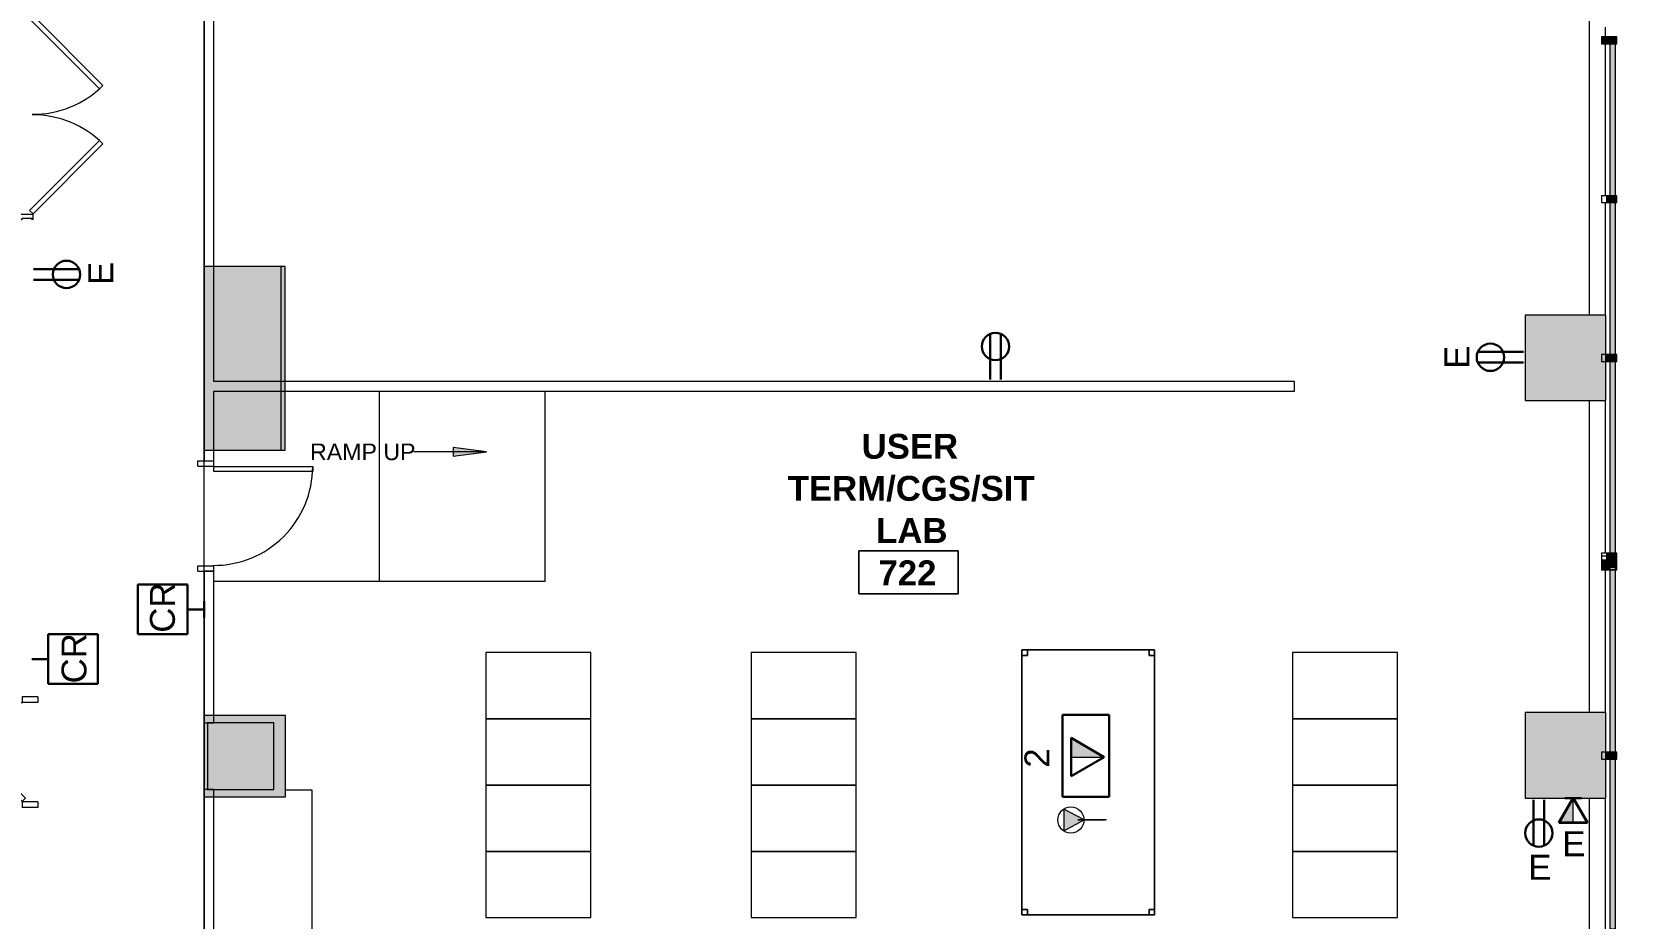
# Model space of a CAD drawing. Header units: inches. Extents: x 385 to 2249, y -1773 to -36.
# Drawn here: x 1616 to 2195, y -1368 to -1047 of the extents above; entities that cross this region are included whole.
import ezdxf

# ---------------------------------------------------------------- set-up
doc = ezdxf.new("R2010")
doc.units = ezdxf.units.IN
doc.header["$MEASUREMENT"] = 0
for name, color, linetype, lineweight in [('A-ANNO-NOTE', 131, 'Continuous', 30), ('A-AREA-IDEN', 2, 'Continuous', 9), ('A-COLS', 52, 'Continuous', 13), ('A-DETL', 90, 'Continuous', 9), ('A-DETL-THIN', 151, 'Continuous', 9), ('A-DOOR', 31, 'Continuous', 13), ('A-DOOR-FRAM', 31, 'Continuous', 20), ('A-GENM', 13, 'Continuous', 9), ('A-GLAZ-CURT', 52, 'Continuous', 13), ('A-GLAZ-CWMG', 51, 'Continuous', 13), ('A-WALL', 113, 'Continuous', 13), ('G-ANNO-TEXT', 231, 'Continuous', 9), ('I-FURN', 30, 'Continuous', 9), ('I-WALL', 2, 'Continuous', 13)]:
    doc.layers.add(name, color=color, linetype=linetype, lineweight=lineweight)
doc.styles.add('Swis721 Lt BT', font='swissl.ttf', dxfattribs={"height": 9})
doc.styles.add('Swis721 Lt BT_1', font='swissl.ttf', dxfattribs={"height": 6})
doc.styles.add('Swis721 Lt BT_B', font='', dxfattribs={"height": 9})
doc.styles.get('Swis721 Lt BT_B').set_extended_font_data('Swis721 Lt BT', bold=True)

# ---------------------------------------------------------------- blocks, each defined once
blk = doc.blocks.new('System Panel - Glazed 2-5104492-Level 7 POWER _ SIGNAL')
at = {"layer": 'A-GLAZ-CURT', "lineweight": 9}
blk.add_hatch(color=7, dxfattribs=at).paths.add_polyline_path([(30.75, 0.25), (30.75, 2.25), (-30.75, 2.25), (-30.75, 0.25), (-12.1, 0.25)], flags=0)
at = {"layer": 'A-GLAZ-CURT', "color": 8, "lineweight": 20}
for p, q in [((30.75, 2.25), (-30.75, 2.25)), ((-30.75, 2.25), (-30.75, 0.25)), ((-30.75, 0.25), (30.75, 0.25)), ((30.75, 0.25), (30.75, 2.25))]:
    blk.add_line(p, q, dxfattribs=at)
blk = doc.blocks.new('System Panel - Glazed 2-5439381-Level 7 POWER _ SIGNAL')
at = {"layer": 'A-GLAZ-CURT', "color": 8, "lineweight": 20}
for p, q in [((33, 2.25), (-33, 2.25)), ((-33, 2.25), (-33, 0.25)), ((-33, 0.25), (33, 0.25)), ((33, 0.25), (33, 2.25))]:
    blk.add_line(p, q, dxfattribs=at)
blk = doc.blocks.new('Rectangular Mullion - 2_5_ x 5_ rectangular-5103978-Level 7 POWER _ SIGNAL')
at = {"layer": 'A-GLAZ-CWMG', "lineweight": 9}
blk.add_hatch(color=7, dxfattribs=at).paths.add_polyline_path([(0, -2.25), (0, -2.75), (-2.5, -2.75), (-2.5, 1.2), (0, 1.2), (0, -0.25)], flags=0)
at = {"layer": 'A-GLAZ-CWMG', "color": 8, "lineweight": 20}
for p, q in [((-2.5, 2.75), (0, 2.75)), ((-2.5, -2.75), (-2.5, 2.75)), ((0, 2.75), (0, -2.75)), ((0, -2.75), (-2.5, -2.75))]:
    blk.add_line(p, q, dxfattribs=at)
blk = doc.blocks.new('Rectangular Mullion - 2_5_ x 5_ rectangular-5103979-Level 7 POWER _ SIGNAL')
at = {"layer": 'A-GLAZ-CWMG', "lineweight": 9}
h = blk.add_hatch(color=7, dxfattribs=at)
h.paths.add_polyline_path([(-2.5, 2.75), (-2.5, -0.25), (-1.5, -0.25), (-1.5, 2.75)], flags=0)
h.paths.add_polyline_path([(-2.5, -2.75), (-1.5, -2.75), (-1.5, -2.25), (-2.5, -2.25)], flags=0)
at = {"layer": 'A-GLAZ-CWMG', "color": 8, "lineweight": 20}
for p, q in [((0, 2.75), (-2.5, 2.75)), ((-2.5, 2.75), (-2.5, -2.75)), ((0, -2.75), (0, 2.75)), ((-2.5, -2.75), (0, -2.75))]:
    blk.add_line(p, q, dxfattribs=at)
blk = doc.blocks.new('System Panel - Glazed 2-5104264-Level 7 POWER _ SIGNAL')
at = {"layer": 'A-GLAZ-CURT', "color": 8, "lineweight": 20}
for p, q in [((34.75, 2.25), (-34.75, 2.25)), ((-34.75, 2.25), (-34.75, 0.25)), ((-34.75, 0.25), (34.75, 0.25)), ((34.75, 0.25), (34.75, 2.25))]:
    blk.add_line(p, q, dxfattribs=at)
blk = doc.blocks.new('System Panel - Glazed 2-5104198-Level 7 POWER _ SIGNAL')
at = {"layer": 'A-GLAZ-CURT', "lineweight": 9}
blk.add_hatch(color=7, dxfattribs=at).paths.add_polyline_path([(27.5, 2.25), (-27.5, 2.25), (-27.5, 0.25), (27.5, 0.25)], flags=0)
at = {"layer": 'A-GLAZ-CURT', "color": 8, "lineweight": 20}
for p, q in [((27.5, 2.25), (-27.5, 2.25)), ((-27.5, 2.25), (-27.5, 0.25)), ((-27.5, 0.25), (27.5, 0.25)), ((27.5, 0.25), (27.5, 2.25))]:
    blk.add_line(p, q, dxfattribs=at)
blk = doc.blocks.new('System Panel - Glazed 2-5376062-Level 7 POWER _ SIGNAL')
at = {"layer": 'A-GLAZ-CURT', "lineweight": 9}
blk.add_hatch(color=7, dxfattribs=at).paths.add_polyline_path([(27.52, 2.25), (-27.52, 2.25), (-27.52, 0.25), (27.52, 0.25)], flags=0)
at = {"layer": 'A-GLAZ-CURT', "color": 8, "lineweight": 20}
for p, q in [((27.52, 2.25), (-27.52, 2.25)), ((-27.52, 2.25), (-27.52, 0.25)), ((-27.52, 0.25), (27.52, 0.25)), ((27.52, 0.25), (27.52, 2.25))]:
    blk.add_line(p, q, dxfattribs=at)
blk = doc.blocks.new('Double Flush - Int-F-WDMF-72_ x 84_-5088148-Level 7 POWER _ SIGNAL')
at = {"layer": 'A-DOOR', "color": 8, "lineweight": 20}
for p, q in [((-34.67, -1.01), (-35.91, -2.25)), ((-35.91, -2.25), (-10.58, -27.57)), ((-9.35, -26.34), (-34.67, -1.01)), ((9.35, -26.34), (34.67, -1.01)), ((35.91, -2.25), (10.58, -27.57)), ((34.67, -1.01), (35.91, -2.25)), ((-10.58, -27.57), (-9.35, -26.34)), ((10.58, -27.57), (9.35, -26.34))]:
    blk.add_line(p, q, dxfattribs=at)
at = {"layer": 'A-DOOR', "lineweight": 9}
for centre, start, end in [((-35.91, -2.25), 315, 0.5), ((35.91, -2.25), 179.5, 225)]:
    blk.add_arc(centre, 35.81, start, end, dxfattribs=at)
at = {"layer": 'A-DOOR-FRAM', "color": 8}
for p, q in [((-38, 2.25), (-38, 1.75)), ((-38, 2.25), (-36, 2.25)), ((-38, 1.75), (-37.5, 1.75)), ((-37.5, 1.75), (-37.5, -1.75)), ((-36, 2.25), (-36, -2.25)), ((36, 2.25), (36, -2.25)), ((36, 2.25), (38, 2.25)), ((37.5, 1.75), (37.5, -1.75)), ((37.5, 1.75), (38, 1.75)), ((38, 2.25), (38, 1.75)), ((-38, -2.25), (-38, -1.75)), ((-38, -1.75), (-37.5, -1.75)), ((-38, -2.25), (-36, -2.25)), ((36, -2.25), (38, -2.25)), ((37.5, -1.75), (38, -1.75)), ((38, -2.25), (38, -1.75))]:
    blk.add_line(p, q, dxfattribs=at)
blk = doc.blocks.new('Columns 7 - Columns 4-5093325-Level 7 POWER _ SIGNAL')
at = {"layer": 'A-COLS', "lineweight": 9}
blk.add_hatch(color=7, dxfattribs=at).paths.add_polyline_path([(1371.07, -861.58), (1391.62, -798.33), (1391.56, -798.31), (1371.01, -861.55)], flags=0)
at = {"layer": 'A-COLS', "color": 8, "lineweight": 20}
for p, q in [((1391.56, -798.31), (1371.01, -861.55)), ((1418.11, -806.94), (1391.56, -798.31)), ((1397.56, -870.18), (1418.11, -806.94)), ((1371.01, -861.55), (1397.56, -870.18))]:
    blk.add_line(p, q, dxfattribs=at)
blk = doc.blocks.new('Columns 8 - Columns 4-5093461-Level 7 POWER _ SIGNAL')
at = {"layer": 'A-COLS', "color": 8, "lineweight": 20}
for p, q in [((1386.23, -818.86), (1378.78, -841.8)), ((1409.08, -826.28), (1386.23, -818.86)), ((1401.62, -849.22), (1409.08, -826.28)), ((1378.78, -841.8), (1401.62, -849.22))]:
    blk.add_line(p, q, dxfattribs=at)
blk = doc.blocks.new('Columns 11 - Columns 4-5094275-Level 7 POWER _ SIGNAL')
at = {"layer": 'A-COLS', "lineweight": 9}
blk.add_hatch(color=7, dxfattribs=at).paths.add_polyline_path([(2185.49, -1180.35), (2185.49, -1149.41), (2156.29, -1149.41), (2156.29, -1180.35), (2185.37, -1180.35)], flags=0)
at = {"layer": 'A-COLS', "color": 8, "lineweight": 20}
for p, q in [((2185.49, -1149.41), (2156.29, -1149.41)), ((2156.29, -1149.41), (2156.29, -1180.35)), ((2185.49, -1180.35), (2185.49, -1149.41)), ((2156.29, -1180.35), (2185.49, -1180.35))]:
    blk.add_line(p, q, dxfattribs=at)
blk = doc.blocks.new('Walls 60 - Walls 3-5097482-Level 7 POWER _ SIGNAL')
at = {"layer": 'A-WALL', "lineweight": 9}
for p, q in [((53.56, -1081.11), (53.56, -1361.88)), ((59.48, -1261.07), (59.48, -1257.57)), ((59.48, -1318.61), (59.48, -1263.57)), ((59.48, -1361.88), (59.48, -1321.11)), ((53.56, -1392.82), (53.56, -1505.78)), ((59.48, -1448.11), (59.48, -1392.82)), ((59.48, -1505.78), (59.48, -1454.11)), ((53.56, -1536.77), (53.56, -1697.7)), ((59.48, -1584.11), (59.48, -1536.77))]:
    blk.add_line(p, q, dxfattribs=at)
blk = doc.blocks.new('Single Flush - OTJ_SOLIDFLUSH_ALUM-5070093-Level 7 POWER _ SIGNAL')
at = {"layer": 'A-DOOR', "color": 8, "lineweight": 20}
for p, q in [((-8.65, -25.84), (16.67, -0.51)), ((17.91, -1.75), (-7.42, -27.07)), ((16.67, -0.51), (17.91, -1.75)), ((-7.42, -27.07), (-8.65, -25.84))]:
    blk.add_line(p, q, dxfattribs=at)
at = {"layer": 'A-DOOR', "lineweight": 9}
blk.add_arc((17.91, -1.75), 35.81, 179.5, 225, dxfattribs=at)
at = {"layer": 'A-DOOR-FRAM', "color": 8}
for p, q in [((-20, 4), (-20, -1.75)), ((-20, 4), (-18, 4)), ((-18, 4), (-18, -1.75)), ((18, 4), (18, -1.75)), ((18, 4), (20, 4)), ((20, 4), (20, -1.75)), ((-20, -1.75), (-18, -1.75)), ((18, -1.75), (20, -1.75))]:
    blk.add_line(p, q, dxfattribs=at)
blk = doc.blocks.new('Single Flush - OTJ_SOLIDFLUSH_ALUM-5770997-Level 7 POWER _ SIGNAL')
at = {"layer": 'A-DOOR', "lineweight": 20}
for p, q in [((16.15625, -1.75), (17.90625, -1.75)), ((16.15625, -37.5625), (16.15625, -1.75)), ((17.90625, -1.75), (17.90625, -37.5625)), ((17.90625, -37.5625), (16.15625, -37.5625))]:
    blk.add_line(p, q, dxfattribs=at)
at = {"layer": 'A-DOOR', "lineweight": 9}
blk.add_arc((17.90625, -1.75), 35.8125, 179.5, 270, dxfattribs=at)
at = {"layer": 'A-DOOR-FRAM'}
for p, q in [((-20, 4), (-20, -1.75)), ((-20, 4), (-18, 4)), ((-18, 4), (-18, -1.75)), ((18.000004, 4), (18.000004, -1.75)), ((18.000004, 4), (20.000004, 4)), ((20.000004, 4), (20.000004, -1.75)), ((-20, -1.75), (-18, -1.75)), ((18.000004, -1.75), (20.000004, -1.75))]:
    blk.add_line(p, q, dxfattribs=at)
blk = doc.blocks.new('Rectangular Table - Rectangular Table-5809072-Level 7 POWER _ SIGNAL')
at = {"layer": 'I-FURN'}
for p, q in [((-46, 24), (-48, 24)), ((-48, 24), (-48, 22)), ((-48, 22), (-48, 24)), ((-48, 24), (-46, 24)), ((48, 24), (-48, 24)), ((-48, 24), (-48, -24)), ((-48, -24), (-48, 24)), ((-48, 24), (48, 24)), ((-46, 22), (-46, 24)), ((-46, 24), (-46, 22)), ((46, 24), (46, 22)), ((48, 24), (46, 24)), ((46, 24), (48, 24)), ((46, 22), (46, 24)), ((48, 22), (48, 24)), ((48, 24), (48, 22)), ((48, -24), (48, 24)), ((48, 24), (48, -24)), ((-48, 22), (-46, 22)), ((-46, 22), (-48, 22)), ((46, 22), (48, 22)), ((48, 22), (46, 22)), ((-46, -22), (-48, -22)), ((-48, -22), (-48, -24)), ((-48, -24), (-48, -22)), ((-48, -22), (-46, -22)), ((-46, -24), (-46, -22)), ((-46, -22), (-46, -24)), ((48, -22), (46, -22)), ((46, -22), (46, -24)), ((46, -24), (46, -22)), ((46, -22), (48, -22)), ((48, -24), (48, -22)), ((48, -22), (48, -24)), ((-48, -24), (-46, -24)), ((-46, -24), (-48, -24)), ((-48, -24), (48, -24)), ((48, -24), (-48, -24)), ((46, -24), (48, -24)), ((48, -24), (46, -24))]:
    blk.add_line(p, q, dxfattribs=at)
blk = doc.blocks.new('RACKS1 - RACKS-5501880-Level 7 POWER _ SIGNAL')
at = {"layer": 'A-GENM', "lineweight": 20}
for p, q in [((1823.09, -1271.86), (1785.09, -1271.86)), ((1785.09, -1271.86), (1785.09, -1295.86)), ((1823.09, -1295.86), (1823.09, -1271.86)), ((1785.09, -1295.86), (1823.09, -1295.86))]:
    blk.add_line(p, q, dxfattribs=at)
blk = doc.blocks.new('Casework 22 - Casework 12-5502492-Level 7 POWER _ SIGNAL')
at = {"layer": 'A-GENM'}
for p, q in [((1717.13, -1321.4), (1707.38, -1321.4)), ((1717.13, -1381.4), (1717.13, -1321.4)), ((1681.47, -1381.4), (1717.13, -1381.4))]:
    blk.add_line(p, q, dxfattribs=at)
blk = doc.blocks.new('System Panel - Glazed 2-5530920-Level 7 POWER _ SIGNAL')
at = {"layer": 'A-GLAZ-CURT', "lineweight": 9}
blk.add_hatch(color=7, dxfattribs=at).paths.add_polyline_path([(33.5, 2.25), (-33.5, 2.25), (-33.5, 0.25), (33.5, 0.25)], flags=0)
at = {"layer": 'A-GLAZ-CURT', "color": 8, "lineweight": 20}
for p, q in [((33.5, 2.25), (-33.5, 2.25)), ((-33.5, 2.25), (-33.5, 0.25)), ((-33.5, 0.25), (33.5, 0.25)), ((33.5, 0.25), (33.5, 2.25))]:
    blk.add_line(p, q, dxfattribs=at)
blk = doc.blocks.new('Rectangular Mullion - 2_5_ x 5_ rectangular-V82-Level 7 POWER _ SIGNAL')
at = {"layer": 'A-GLAZ-CWMG', "lineweight": 9}
blk.add_hatch(color=7, dxfattribs=at).paths.add_polyline_path([(-2.5, 2.75), (-2.5, -2.75), (0, -2.75), (0, 2.75)], flags=0)
at = {"layer": 'A-GLAZ-CWMG', "color": 8, "lineweight": 20}
for p, q in [((0, 2.75), (-2.5, 2.75)), ((-2.5, 2.75), (-2.5, -2.75)), ((0, -2.75), (0, 2.75)), ((-2.5, -2.75), (0, -2.75))]:
    blk.add_line(p, q, dxfattribs=at)
blk = doc.blocks.new('System Panel - Glazed 2-5530922-Level 7 POWER _ SIGNAL')
at = {"layer": 'A-GLAZ-CURT', "lineweight": 9}
blk.add_hatch(color=7, dxfattribs=at).paths.add_polyline_path([(35.25, 2.25), (-35.25, 2.25), (-35.25, 0.25), (35.25, 0.25)], flags=0)
at = {"layer": 'A-GLAZ-CURT', "color": 8, "lineweight": 20}
for p, q in [((35.25, 2.25), (-35.25, 2.25)), ((-35.25, 2.25), (-35.25, 0.25)), ((-35.25, 0.25), (35.25, 0.25)), ((35.25, 0.25), (35.25, 2.25))]:
    blk.add_line(p, q, dxfattribs=at)
blk = doc.blocks.new('Rectangular Mullion - 2_5_ x 5_ rectangular-V83-Level 7 POWER _ SIGNAL')
at = {"layer": 'A-GLAZ-CWMG', "color": 8, "lineweight": 20}
for p, q in [((-2.5, 2.75), (0, 2.75)), ((-2.5, -2.75), (-2.5, 2.75)), ((0, 2.75), (0, -2.75)), ((0, -2.75), (-2.5, -2.75))]:
    blk.add_line(p, q, dxfattribs=at)
blk = doc.blocks.new('Columns 49 - Columns 4-5528550-Level 7 POWER _ SIGNAL')
at = {"layer": 'A-COLS', "lineweight": 9}
blk.add_hatch(color=7, dxfattribs=at).paths.add_polyline_path([(1374.04, -862.54), (1398.99, -870.65), (1419.54, -807.4), (1391.62, -798.33), (1371.07, -861.58)], flags=0)
at = {"layer": 'A-COLS', "color": 8, "lineweight": 20}
for p, q in [((1391.62, -798.33), (1371.07, -861.58)), ((1419.54, -807.4), (1391.62, -798.33)), ((1398.99, -870.65), (1419.54, -807.4)), ((1371.07, -861.58), (1398.99, -870.65))]:
    blk.add_line(p, q, dxfattribs=at)
blk = doc.blocks.new('Columns 50 - Columns 4-5528562-Level 7 POWER _ SIGNAL')
at = {"layer": 'A-COLS', "lineweight": 9}
blk.add_hatch(color=7, dxfattribs=at).paths.add_polyline_path([(1379.77, -844.92), (1404.73, -853.04), (1413.82, -825.01), (1385.87, -815.93), (1376.8, -843.96)], flags=0)
at = {"layer": 'A-COLS', "color": 8, "lineweight": 20}
for p, q in [((1385.87, -815.93), (1376.76, -843.95)), ((1413.84, -825.02), (1385.87, -815.93)), ((1404.73, -853.04), (1413.84, -825.02)), ((1376.76, -843.95), (1404.73, -853.04))]:
    blk.add_line(p, q, dxfattribs=at)
blk = doc.blocks.new('Columns 54 - Columns 4-5528630-Level 7 POWER _ SIGNAL')
at = {"layer": 'A-COLS', "lineweight": 9}
blk.add_hatch(color=7, dxfattribs=at).paths.add_polyline_path([(1400.14, -853.62), (1405.87, -855.49), (1415.45, -826.02), (1387.68, -816.99), (1378.11, -846.46)], flags=0)
at = {"layer": 'A-COLS', "color": 8, "lineweight": 20}
for p, q in [((1387.68, -816.99), (1378.11, -846.46)), ((1415.45, -826.02), (1387.68, -816.99)), ((1405.87, -855.49), (1415.45, -826.02)), ((1378.11, -846.46), (1405.87, -855.49))]:
    blk.add_line(p, q, dxfattribs=at)
blk = doc.blocks.new('RACKS112 - RACKS-5895299-Level 7 POWER _ SIGNAL')
at = {"layer": 'A-GENM', "lineweight": 20}
for p, q in [((1823.09, -1271.86), (1785.09, -1271.86)), ((1785.09, -1271.86), (1785.09, -1295.86)), ((1823.09, -1295.86), (1823.09, -1271.86)), ((1785.09, -1295.86), (1823.09, -1295.86))]:
    blk.add_line(p, q, dxfattribs=at)
blk = doc.blocks.new('RACKS113 - RACKS-5895317-Level 7 POWER _ SIGNAL')
at = {"layer": 'A-GENM', "lineweight": 20}
for p, q in [((1823.09, -1271.86), (1785.09, -1271.86)), ((1785.09, -1271.86), (1785.09, -1295.86)), ((1823.09, -1295.86), (1823.09, -1271.86)), ((1785.09, -1295.86), (1823.09, -1295.86))]:
    blk.add_line(p, q, dxfattribs=at)
blk = doc.blocks.new('RACKS114 - RACKS-5895335-Level 7 POWER _ SIGNAL')
at = {"layer": 'A-GENM', "lineweight": 20}
for p, q in [((1823.09, -1271.86), (1785.09, -1271.86)), ((1785.09, -1271.86), (1785.09, -1295.86)), ((1823.09, -1295.86), (1823.09, -1271.86)), ((1785.09, -1295.86), (1823.09, -1295.86))]:
    blk.add_line(p, q, dxfattribs=at)
blk = doc.blocks.new('RACKS2 - RACKS-5895671-Level 7 POWER _ SIGNAL')
at = {"layer": 'A-GENM', "lineweight": 20}
for p, q in [((1823.09, -1271.86), (1785.09, -1271.86)), ((1785.09, -1271.86), (1785.09, -1295.86)), ((1823.09, -1295.86), (1823.09, -1271.86)), ((1785.09, -1295.86), (1823.09, -1295.86))]:
    blk.add_line(p, q, dxfattribs=at)
blk = doc.blocks.new('RACKS3 - RACKS-5895683-Level 7 POWER _ SIGNAL')
at = {"layer": 'A-GENM', "lineweight": 20}
for p, q in [((1823.09, -1271.86), (1785.09, -1271.86)), ((1785.09, -1271.86), (1785.09, -1295.86)), ((1823.09, -1295.86), (1823.09, -1271.86)), ((1785.09, -1295.86), (1823.09, -1295.86))]:
    blk.add_line(p, q, dxfattribs=at)
blk = doc.blocks.new('RACKS4 - RACKS-5895695-Level 7 POWER _ SIGNAL')
at = {"layer": 'A-GENM', "lineweight": 20}
for p, q in [((1823.09, -1271.86), (1785.09, -1271.86)), ((1785.09, -1271.86), (1785.09, -1295.86)), ((1823.09, -1295.86), (1823.09, -1271.86)), ((1785.09, -1295.86), (1823.09, -1295.86))]:
    blk.add_line(p, q, dxfattribs=at)
blk = doc.blocks.new('RACKS5 - RACKS-5895707-Level 7 POWER _ SIGNAL')
at = {"layer": 'A-GENM', "lineweight": 20}
for p, q in [((1823.09, -1271.86), (1785.09, -1271.86)), ((1785.09, -1271.86), (1785.09, -1295.86)), ((1823.09, -1295.86), (1823.09, -1271.86)), ((1785.09, -1295.86), (1823.09, -1295.86))]:
    blk.add_line(p, q, dxfattribs=at)
blk = doc.blocks.new('RACKS127 - RACKS-5895869-Level 7 POWER _ SIGNAL')
at = {"layer": 'A-GENM', "lineweight": 20}
for p, q in [((1823.09, -1271.86), (1785.09, -1271.86)), ((1785.09, -1271.86), (1785.09, -1295.86)), ((1823.09, -1295.86), (1823.09, -1271.86)), ((1785.09, -1295.86), (1823.09, -1295.86))]:
    blk.add_line(p, q, dxfattribs=at)
blk = doc.blocks.new('RACKS128 - RACKS-5895881-Level 7 POWER _ SIGNAL')
at = {"layer": 'A-GENM', "lineweight": 20}
for p, q in [((1823.09, -1271.86), (1785.09, -1271.86)), ((1785.09, -1271.86), (1785.09, -1295.86)), ((1823.09, -1295.86), (1823.09, -1271.86)), ((1785.09, -1295.86), (1823.09, -1295.86))]:
    blk.add_line(p, q, dxfattribs=at)
blk = doc.blocks.new('RACKS129 - RACKS-5895893-Level 7 POWER _ SIGNAL')
at = {"layer": 'A-GENM', "lineweight": 20}
for p, q in [((1823.09, -1271.86), (1785.09, -1271.86)), ((1785.09, -1271.86), (1785.09, -1295.86)), ((1823.09, -1295.86), (1823.09, -1271.86)), ((1785.09, -1295.86), (1823.09, -1295.86))]:
    blk.add_line(p, q, dxfattribs=at)
blk = doc.blocks.new('RACKS130 - RACKS-5895905-Level 7 POWER _ SIGNAL')
at = {"layer": 'A-GENM', "lineweight": 20}
for p, q in [((1823.09, -1271.86), (1785.09, -1271.86)), ((1785.09, -1271.86), (1785.09, -1295.86)), ((1823.09, -1295.86), (1823.09, -1271.86)), ((1785.09, -1295.86), (1823.09, -1295.86))]:
    blk.add_line(p, q, dxfattribs=at)
blk = doc.blocks.new('Room Tag - Room Name and Number-3379422-Level 7 POWER _ SIGNAL')
at = {"layer": 'A-AREA-IDEN'}
for p, q in [((-0.1881, -0.1636), (-0.1881, -0.0018)), ((-0.1881, -0.0018), (0.1869, -0.0018)), ((0.1869, -0.0018), (-0.1881, -0.0018)), ((-0.1881, -0.0018), (-0.1881, -0.1636)), ((0.1869, -0.0018), (0.1869, -0.1636)), ((0.1869, -0.1636), (0.1869, -0.0018)), ((0.1869, -0.1636), (-0.1881, -0.1636)), ((-0.1881, -0.1636), (0.1869, -0.1636))]:
    blk.add_line(p, q, dxfattribs=at)

msp = doc.modelspace()

# ---------------------------------------------------------------- hatches: boundary and pattern name
at = {"layer": 'A-ANNO-NOTE', "lineweight": 9}
for points in [[(2003.86, -1309.43), (1991.86, -1302.5), (1991.86, -1309.43)], [(2168.49, -1333.17), (2173.65, -1333.17), (2173.65, -1324.23), (2171.02, -1328.79)], [(1989.23, -1336.15), (1996.55, -1332.2), (1989.23, -1328.25), (1989.23, -1328.79)]]:
    msp.add_hatch(color=256, dxfattribs=at).paths.add_polyline_path(points, flags=0)
at = {"layer": 'G-ANNO-TEXT'}
msp.add_hatch(color=7, dxfattribs=at).paths.add_polyline_path([(1780.16, -1198.89), (1768.16, -1197.31), (1768.16, -1200.47)], flags=0)

# ---------------------------------------------------------------- linework, layer by layer
at = {"layer": 'A-ANNO-NOTE'}
for p, q in [((1616.19, -1132.72), (1632.72, -1132.72)), ((1616.19, -1132.72), (1632.72, -1132.72)), ((1616.19, -1136.55), (1632.72, -1136.55)), ((1962.55, -1172.71), (1962.55, -1156.18)), ((1962.55, -1172.71), (1962.55, -1156.18)), ((1966.38, -1172.71), (1966.38, -1156.18)), ((2155.63, -1162.73), (2139.11, -1162.73)), ((2155.63, -1166.56), (2139.11, -1166.56)), ((2155.63, -1166.56), (2139.11, -1166.56)), ((1671.97, -1246.93), (1653.97, -1246.93)), ((1653.97, -1246.93), (1653.97, -1264.93)), ((1671.97, -1264.93), (1671.97, -1246.93)), ((1677.97, -1255.93), (1671.97, -1255.93)), ((1677.97, -1252.93), (1677.97, -1258.93)), ((1621.54, -1264.93), (1621.54, -1282.93)), ((1639.54, -1264.93), (1621.54, -1264.93)), ((1639.54, -1282.93), (1639.54, -1264.93)), ((1653.97, -1264.93), (1671.97, -1264.93)), ((1615.54, -1273.93), (1621.54, -1273.93)), ((1621.54, -1282.93), (1639.54, -1282.93)), ((1988.81, -1323.87), (1988.81, -1294.15)), ((1988.81, -1294.15), (2005.62, -1294.15)), ((2005.62, -1294.15), (2005.62, -1323.87)), ((1991.86, -1316.36), (1991.86, -1302.5)), ((1991.86, -1302.5), (2003.86, -1309.43)), ((2003.86, -1309.43), (1991.86, -1316.36)), ((2005.62, -1323.87), (1988.81, -1323.87)), ((2159.28, -1324.96), (2159.28, -1341.48)), ((2163.11, -1324.96), (2163.11, -1341.48)), ((2163.11, -1324.96), (2163.11, -1341.48)), ((2173.65, -1324.23), (2168.49, -1333.17)), ((2173.69, -1324.3), (2168.53, -1333.23)), ((2170.69, -1324.3), (2176.69, -1324.3)), ((2173.65, -1324.23), (2178.81, -1333.17)), ((2173.69, -1324.3), (2178.85, -1333.23)), ((2178.81, -1333.17), (2168.49, -1333.17)), ((2178.85, -1333.23), (2168.53, -1333.23))]:
    msp.add_line(p, q, dxfattribs=at)
at = {"layer": 'A-ANNO-NOTE', "lineweight": 9}
for p, q in [((2003.86, -1309.43), (1991.86, -1302.5)), ((1991.86, -1302.5), (1991.86, -1309.43)), ((1991.86, -1309.43), (2003.86, -1309.43)), ((2173.65, -1324.23), (2168.49, -1333.17)), ((2173.65, -1333.17), (2173.65, -1324.23)), ((1989.23, -1328.25), (1989.23, -1336.15)), ((1996.55, -1332.2), (1989.23, -1328.25)), ((1989.23, -1336.15), (1996.55, -1332.2)), ((1994.35, -1332.2), (2004.26, -1332.2)), ((1994.35, -1332.2), (1999.53, -1332.2)), ((2004.72, -1332.2), (1994.35, -1332.2)), ((2168.49, -1333.17), (2173.65, -1333.17))]:
    msp.add_line(p, q, dxfattribs=at)
at = {"layer": 'A-ANNO-NOTE'}
for centre in [(1628.16, -1134.63), (1964.47, -1160.74), (2143.67, -1164.65), (2161.2, -1336.92)]:
    msp.add_circle(centre, 4.95, dxfattribs=at)
at = {"layer": 'A-ANNO-NOTE', "lineweight": 9}
msp.add_circle((1991.8, -1332.2), 4.73, dxfattribs=at)
at = {"layer": 'A-DETL', "lineweight": 13}
for p, q in [((1741.47, -1245.68), (1741.47, -1176.86)), ((1801.47, -1245.68), (1801.47, -1176.86)), ((1681.47, -1245.68), (1741.47, -1245.68)), ((1741.47, -1245.68), (1801.47, -1245.68))]:
    msp.add_line(p, q, dxfattribs=at)
at = {"layer": 'A-DETL-THIN'}
msp.add_line((1677.97, -1724.89), (1677.97, -842.06), dxfattribs=at)
at = {"layer": 'G-ANNO-TEXT', "color": 7}
for p, q in [((1780.16, -1198.89), (1768.16, -1197.31)), ((1768.16, -1197.31), (1768.16, -1200.47)), ((1754.2, -1198.89), (1753.96, -1198.89)), ((1780.16, -1198.89), (1754.2, -1198.89)), ((1768.16, -1200.47), (1780.16, -1198.89))]:
    msp.add_line(p, q, dxfattribs=at)
at = {"layer": 'I-WALL'}
for p, q in [((1677.97, -946.39), (1677.97, -1202.11)), ((1681.47, -1173.36), (1681.47, -946.39)), ((2072.72, -1173.36), (1681.47, -1173.36)), ((2072.72, -1176.86), (2072.72, -1173.36)), ((1681.47, -1202.11), (1681.47, -1176.86)), ((1681.47, -1176.86), (2072.72, -1176.86)), ((1677.97, -1202.11), (1681.47, -1202.11)), ((1681.47, -1242.11), (1677.97, -1242.11)), ((1677.97, -1242.11), (1677.97, -1297.01)), ((1681.47, -1297.01), (1681.47, -1242.11)), ((1677.97, -1297.01), (1681.47, -1297.01)), ((1681.47, -1321.13), (1677.97, -1321.13)), ((1677.97, -1321.13), (1677.97, -1489.01)), ((1681.47, -1489.01), (1681.47, -1321.13))]:
    msp.add_line(p, q, dxfattribs=at)

# ---------------------------------------------------------------- block references
at = {"layer": 'A-AREA-IDEN', "xscale": 95.99999999999994, "yscale": 95.99999999999994, "zscale": 95.99999999999994}
msp.add_blockref('Room Tag - Room Name and Number-3379422-Level 7 POWER _ SIGNAL', (1933.03, -1234.6), dxfattribs=at)
at = {"layer": 'A-COLS', "lineweight": 9, "rotation": 18.00000000000044}
for name, p in [('Columns 7 - Columns 4-5093325-Level 7 POWER _ SIGNAL', (107.8, -802.6)), ('Columns 49 - Columns 4-5528550-Level 7 POWER _ SIGNAL', (107.8, -802.6)), ('Columns 54 - Columns 4-5528630-Level 7 POWER _ SIGNAL', (584.06, -945.13)), ('Columns 50 - Columns 4-5528562-Level 7 POWER _ SIGNAL', (107.8, -946.6)), ('Columns 8 - Columns 4-5093461-Level 7 POWER _ SIGNAL', (107.8, -946.6))]:
    msp.add_blockref(name, p, dxfattribs=at)
at = {"layer": 'A-COLS', "lineweight": 9}
msp.add_blockref('Columns 11 - Columns 4-5094275-Level 7 POWER _ SIGNAL', (0, 0), dxfattribs=at)
at = {"layer": 'A-DOOR'}
for name, p, rotation in [('Double Flush - Int-F-WDMF-72_ x 84_-5088148-Level 7 POWER _ SIGNAL', (1613.79, -1076.77), 89.99999999999993), ('Single Flush - OTJ_SOLIDFLUSH_ALUM-5770997-Level 7 POWER _ SIGNAL', (1679.72, -1222.11), 89.99999999999984), ('Single Flush - OTJ_SOLIDFLUSH_ALUM-5070093-Level 7 POWER _ SIGNAL', (1613.79, -1307.64), 269.9999999999999)]:
    msp.add_blockref(name, p, dxfattribs=dict(at, rotation=rotation))
at = {"layer": 'A-GENM'}
for name, p in [('RACKS1 - RACKS-5501880-Level 7 POWER _ SIGNAL', (-5.15, 0.3)), ('RACKS2 - RACKS-5895671-Level 7 POWER _ SIGNAL', (91, 0.3)), ('RACKS127 - RACKS-5895869-Level 7 POWER _ SIGNAL', (287, 0.3)), ('RACKS112 - RACKS-5895299-Level 7 POWER _ SIGNAL', (-5.15, -23.7)), ('RACKS3 - RACKS-5895683-Level 7 POWER _ SIGNAL', (91, -23.7)), ('RACKS128 - RACKS-5895881-Level 7 POWER _ SIGNAL', (287, -23.7)), ('RACKS113 - RACKS-5895317-Level 7 POWER _ SIGNAL', (-5.15, -47.7)), ('RACKS4 - RACKS-5895695-Level 7 POWER _ SIGNAL', (91, -47.7)), ('RACKS129 - RACKS-5895893-Level 7 POWER _ SIGNAL', (287, -47.7)), ('Casework 22 - Casework 12-5502492-Level 7 POWER _ SIGNAL', (0, 0)), ('RACKS114 - RACKS-5895335-Level 7 POWER _ SIGNAL', (-5.15, -71.7)), ('RACKS5 - RACKS-5895707-Level 7 POWER _ SIGNAL', (91, -71.7)), ('RACKS130 - RACKS-5895905-Level 7 POWER _ SIGNAL', (287, -71.7))]:
    msp.add_blockref(name, p, dxfattribs=at)
at = {"layer": 'A-GLAZ-CURT', "lineweight": 9, "rotation": 269.9999999999988}
for name, p in [('System Panel - Glazed 2-5376062-Level 7 POWER _ SIGNAL', (2186.69, -1078.62)), ('System Panel - Glazed 2-5104198-Level 7 POWER _ SIGNAL', (2186.69, -1136.14)), ('System Panel - Glazed 2-5104264-Level 7 POWER _ SIGNAL', (2186.69, -1200.89)), ('System Panel - Glazed 2-5530922-Level 7 POWER _ SIGNAL', (2186.69, -1201.39)), ('System Panel - Glazed 2-5530920-Level 7 POWER _ SIGNAL', (2186.69, -1274.14)), ('System Panel - Glazed 2-5439381-Level 7 POWER _ SIGNAL', (2186.69, -1274.64)), ('System Panel - Glazed 2-5104492-Level 7 POWER _ SIGNAL', (2186.69, -1340.89))]:
    msp.add_blockref(name, p, dxfattribs=at)
at = {"layer": 'A-GLAZ-CWMG', "lineweight": 9, "rotation": 89.9999999999988}
for name, p in [('Rectangular Mullion - 2_5_ x 5_ rectangular-V82-Level 7 POWER _ SIGNAL', (2186.69, -1048.6)), ('Rectangular Mullion - 2_5_ x 5_ rectangular-V82-Level 7 POWER _ SIGNAL', (2186.69, -1238.14)), ('Rectangular Mullion - 2_5_ x 5_ rectangular-5103979-Level 7 POWER _ SIGNAL', (2186.69, -1239.14))]:
    msp.add_blockref(name, p, dxfattribs=at)
at = {"layer": 'A-GLAZ-CWMG', "lineweight": 9, "extrusion": (0, 0, -1), "rotation": 270.0000000000012}
for name, p in [('Rectangular Mullion - 2_5_ x 5_ rectangular-5103978-Level 7 POWER _ SIGNAL', (-2186.69, -1108.64)), ('Rectangular Mullion - 2_5_ x 5_ rectangular-5103978-Level 7 POWER _ SIGNAL', (-2186.69, -1166.14)), ('Rectangular Mullion - 2_5_ x 5_ rectangular-5103978-Level 7 POWER _ SIGNAL', (-2186.69, -1238.14)), ('Rectangular Mullion - 2_5_ x 5_ rectangular-V83-Level 7 POWER _ SIGNAL', (-2186.69, -1239.14)), ('Rectangular Mullion - 2_5_ x 5_ rectangular-5103978-Level 7 POWER _ SIGNAL', (-2186.69, -1310.14))]:
    msp.add_blockref(name, p, dxfattribs=at)
at = {"layer": 'A-WALL', "lineweight": 9}
msp.add_blockref('Walls 60 - Walls 3-5097482-Level 7 POWER _ SIGNAL', (2125.89, 212.47), dxfattribs=at)
at = {"layer": 'I-FURN', "rotation": 90.00000000000006}
msp.add_blockref('Rectangular Table - Rectangular Table-5809072-Level 7 POWER _ SIGNAL', (1998.09, -1318.59), dxfattribs=at)

# ---------------------------------------------------------------- texts
at = {"layer": 'A-ANNO-NOTE', "lineweight": 9, "char_height": 9, "attachment_point": 1, "rotation": 90, "style": 'Swis721 Lt BT'}
for s, insert, width in [('E', (1636.05, -1138.47), 9.393), ('E', (2127.05, -1168.83), 9.393), ('CR', (1658.38, -1264.39), 20.604), ('CR', (1626.36, -1282.74), 20.604), ('2', (1974.99, -1313.27), 8.181)]:
    msp.add_mtext(s, dxfattribs=dict(at, insert=insert, width=width))
at = {"layer": 'A-ANNO-NOTE', "lineweight": 9, "char_height": 9, "width": 9.393, "attachment_point": 1, "style": 'Swis721 Lt BT'}
for insert in [(2169.68, -1336.33), (2157.37, -1344.81)]:
    msp.add_mtext('E', dxfattribs=dict(at, insert=insert))
at = {"layer": 'A-AREA-IDEN', "char_height": 9, "attachment_point": 1, "style": 'Swis721 Lt BT_B'}
for s, insert, width in [('USER', (1916.04, -1192.38), 40.905), ('TERM/CGS/SIT', (1889.29, -1207.63), 105.747), ('LAB', (1921.29, -1222.88), 28.482), ('722', (1922.13, -1238.2), 25.452)]:
    msp.add_mtext(s, dxfattribs=dict(at, insert=insert, width=width))
at = {"layer": 'G-ANNO-TEXT', "color": 7, "insert": (1716.33, -1195.89), "char_height": 6, "width": 45.147, "attachment_point": 1, "style": 'Swis721 Lt BT_1'}
msp.add_mtext('RAMP UP', dxfattribs=at)

doc.saveas('drawing.dxf')
